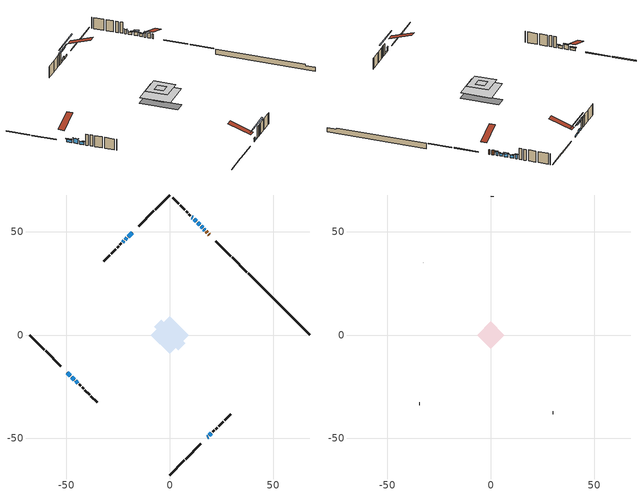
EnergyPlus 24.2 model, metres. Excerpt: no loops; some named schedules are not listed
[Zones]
conditioned space
 floor outside (Floor1 construction): -3.25,0 0,3.25 3.25,0 0,-3.25 z0.97
 floor adiabatic (AdiabaticFloorConstruction): -9.17,0 0,9.17 9.17,0 0,-9.17 z3.41
 floor foundation (Slab1 construction): -7.45,4.06 -4.06,7.45 7.45,-4.06 4.06,-7.45 z-1.41
 wall outside (RimJoist1 construction): 0,-67.76 7.08,-60.69 / -67.76,0 -60.69,-7.08 / 0,67.76 -7.08,60.69 / 37.32,30.44 30.25,37.52 z0.97:1.27
 wall outside (RimJoist2 construction): 7.73,-60.03 15.03,-52.73 / -60.03,-7.73 -52.73,-15.03 / -7.73,60.03 -15.03,52.73 / 29.59,38.17 22.29,45.47 z0.97:1.27
 wall outside (AdiabaticWallConstruction 1): 19.15,48.62 18.88,48.88 / 18.22,49.54 17.61,50.15 z0.97:3
 wall outside (AdiabaticWallConstruction): 16.95,50.81 16.56,51.21 z0.97:2.75; 15.9,51.86 15.15,52.62 / 12.79,54.97 11.75,56.01 z0.97:2.19; 18.17,-49.59 18.57,-49.19 / -20.77,46.99 -21.56,46.21 z0.97:2.34; -49.59,-18.17 -48.08,-19.68 / -45.55,-22.22 -44.47,-23.3 z0.97:2.14; -18.17,49.59 -20.11,47.65 / 19.22,-48.54 20.19,-47.57 z0.97:1.53; 14.49,53.27 13.45,54.31 z0.97:2.6; -22.21,45.55 -22.75,45.01 z0.97:1.94; -47.42,-20.34 -46.2,-21.56 z0.97:3; 11.09,56.67 10.66,57.1 z0.97:2.8
 wall outside (Wall1 construction): 20.85,-46.91 21.58,-46.18 / -43.81,-23.95 -43.08,-24.68 / -23.41,44.35 -24.14,43.62 / 10.01,57.76 9.27,58.49 z0.97:5.85
 wall outside (Wall2 construction): 22.24,-45.52 22.95,-44.81 / -42.42,-25.34 -41.71,-26.06 / -24.8,42.96 -25.51,42.25 / 8.62,59.15 7.9,59.86 z0.97:5.85
 wall outside (Wall3 construction): 23.61,-44.15 25.85,-41.92 / -41.05,-26.71 -38.81,-28.95 / -26.17,41.59 -28.41,39.36 / 7.25,60.52 5.01,62.75 z0.97:5.85
 wall outside (Wall5 construction): 26.5,-41.26 29.46,-38.3 / -38.16,-29.61 -35.2,-32.56 / -29.06,38.7 -32.02,35.74 / 4.35,63.41 1.4,66.37 z0.97:5.85
 wall foundation (FoundationWall1 construction): 37.98,29.79,-1.41 37.98,29.79,0.97 64.78,2.98,0.97 64.78,2.98,0.43 67.76,0,0.43 67.76,0,-1.41
 window (WindowConstruction 10): 16.95,50.81 16.56,51.21 z0.97:2.75
 window (WindowConstruction 7): 15.9,51.86 15.15,52.62 z0.97:2.19
 window (WindowConstruction 8): 18.17,-49.59 18.57,-49.2 z0.97:2.34
 window (WindowConstruction 9): -49.59,-18.17 -48.08,-19.68 z0.97:2.14
 window (WindowConstruction 11): -18.17,49.59 -20.11,47.65 z0.97:1.53
 window (WindowConstruction 12): 19.22,-48.54 20.19,-47.57 z0.97:1.53
 window (WindowConstruction): 14.49,53.27 13.45,54.31 z0.97:2.59
 window (WindowConstruction 1): -20.77,46.99 -21.56,46.21 z0.97:2.34
 window (WindowConstruction 2): -22.21,45.55 -22.75,45.01 z0.97:1.94
 window (WindowConstruction 3): -47.42,-20.34 -46.2,-21.56 z0.97:3
 window (WindowConstruction 4): -45.54,-22.22 -44.47,-23.3 z0.97:2.14
 window (WindowConstruction 5): 12.79,54.97 11.75,56.01 z0.97:2.19
 window (WindowConstruction 6): 11.09,56.67 10.66,57.1 z0.97:2.8
 door (Door): 19.15,48.62 18.88,48.88 z0.97:3
 door (Door 1): 18.22,49.54 17.61,50.15 z0.97:3
 ceiling adiabatic (AdiabaticFloorConstruction): 0,-9.17 9.17,0 0,9.17 -9.17,0 z3.41
attic - vented
 floor to conditioned space (Floor2 construction Reversed): -2.65,0 0,2.65 2.65,0 0,-2.65 z5.85
 floor to conditioned space (Floor3 construction Reversed): -6.62,0 0,6.62 6.62,0 0,-6.62 z5.85
 wall outside (Wall6 construction): 30.12,-37.65 30.2,-37.56 / -34.54,-33.22 -34.46,-33.3 / -32.68,35.09 -32.76,35 / 0.74,67.02 0.66,67.11 z0.97:5.85
 roof outside (Roof1 construction): 17.52,-50.25,5.85 10.57,-43.3,9.12 8.74,-45.13,9.12 15.69,-52.08,5.85; -50.25,-17.52,5.85 -43.3,-10.57,9.12 -45.13,-8.74,9.12 -52.08,-15.69,5.85; -17.52,50.25,5.85 -10.57,43.3,9.12 -8.74,45.13,9.12 -15.69,52.08,5.85; 19.8,47.96,5.85 12.86,41.01,9.12 14.69,39.18,9.12 21.63,46.13,5.85
shading: 16.35,51.42 17.16,50.6 17.81,51.24 16.99,52.06 z3.05; 14.94,52.83 16.11,51.65 16.32,51.86 15.15,53.04 z2.49; 18.78,-48.98 17.96,-49.8 18.17,-50.01 18.99,-49.2 z2.64; -47.87,-19.89 -49.8,-17.96 -50.01,-18.17 -48.08,-20.11 z2.44; -24.42,43.34 -13.86,53.9 -14.07,54.11 -24.64,43.55 z7.63; 24.51,-43.26 14.91,-52.85 15.12,-53.06 24.72,-43.47 z7.63; 13.24,54.53 14.7,53.06 15.56,53.92 14.1,55.39 z2.89; -24.15,43.62 -18.18,49.58 -18.39,49.79 -24.36,43.83 z6; -25.34,42.42 -19.63,48.14 -19.84,48.35 -25.55,42.63 z5.6; -45.99,-21.77 -47.63,-20.13 -47.85,-20.34 -46.2,-21.98 z3.3; -44.26,-23.51 -45.76,-22.01 -45.97,-22.22 -44.47,-23.72 z2.44; 11.54,56.22 13,54.76 13.21,54.97 11.75,56.43 z2.49; 10.45,57.31 11.31,56.46 11.52,56.67 10.66,57.52 z3.1
[Building]
Building 1: Terrain=Suburbs
[Site:Location]
Montreal Mirabel Intl AP_QC: Latitude {deg}=45.68; Longitude {deg}=-74.03; Time Zone {hr}=-5; Elevation {m}=82; Keep Site Location Information=Yes
[Site:GroundTemperature:Shallow]
0.642858, -1.75623, -1.94836, -0.80987, 3.76054, 8.30966, 12.2535, 14.7518, 14.9641, 12.9321, 9.08883, 4.67926
[Site:WaterMainsTemperature]
Calculation Method=Schedule; Temperature Schedule=mains temperature schedule
[Material] Roughness=Rough; Thermal Absorptance=0.9
Name | Thickness {m} | Conductivity {W/m-K} | Density {kg/m3} | Specific Heat {J/kg-K} | Solar Absorptance | Visible Absorptance
asphalt or fiberglass shingles | 0.00635 | 0.162714 | 1121.4 | 1465.45 | 0.4 | 0.4
ceiling loosefill ins | 0.0846667 | 0.0480833 | 16.02 | 1046.75 | 0.7 | 0.7
ceiling stud and cavity | 0.1397 | 0.0871837 | 65.682 | 1177.47 | 0.7 | 0.7
ceiling stud and cavity 1 | 0.1397 | 0.086424 | 65.682 | 1177.47 | 0.7 | 0.7
concrete 4.0 in. | 0.1016 | 1.803125 | 2242.8 | 837.4 | 0.7 | 0.7
concrete 8.0 in. | 0.2032 | 1.803125 | 2242.8 | 837.4 | 0.7 | 0.7
door material | 0.04445 | 0.0451087 | 512.64 | 1214.23 | 0.7 | 0.7
exterior vertical ins | 0.0126073 | 0.029427 | 32.04 | 1214.23 | 0.7 | 0.7
floor covering | 0.0127 | 0.0433444 | 54.468 | 1339.84 | 0.6 | 0.6
floor rigid ins | 0.103632 | 0.029427 | 32.04 | 1214.23 | 0.7 | 0.7
floor rigid ins 1; wall rigid ins 1 | 0.512978 | 0.029427 | 32.04 | 1214.23 | 0.7 | 0.7
floor stud and cavity | 0.1397 | 0.164875 | 92.3553 | 1139.71 | 0.7 | 0.7
floor stud and cavity 1 | 0.1397 | 1.75129 | 37.0049 | 1207.88 | 0.7 | 0.7
furniture material conditioned space 1 | 0.1524 | 0.115458 | 640.8 | 1214.23 | 0.6 | 0.6
gypsum board | 0.0127 | 0.160291 | 801 | 837.4 | 0.6 | 0.6
gypsum board 1 | 0.0127 | 0.160291 | 801 | 837.4 | 0.7 | 0.7
osb sheathing 0.5 in. | 0.0127 | 0.115458 | 512.64 | 1214.23 | 0.7 | 0.7
osb sheathing 0.75 in. | 0.01905 | 0.115458 | 512.64 | 1214.23 | 0.7 | 0.7
osb sheathing 2.0 in. | 0.0508 | 0.115458 | 512.64 | 1214.23 | 0.7 | 0.7
rim joist rigid ins; wall rigid ins | 0.051816 | 0.029427 | 32.04 | 1214.23 | 0.7 | 0.7
rim joist stud and cavity | 0.0508 | 0.0451784 | 125.044 | 1163.47 | 0.6 | 0.6
rim joist stud and cavity 1 | 0.0508 | 0.0397613 | 125.044 | 1163.47 | 0.6 | 0.6
slab rigid ins | 0.0122281 | 0.029427 | 32.04 | 1214.23 | 0.7 | 0.7
wall stud and cavity | 0.1397 | 0.308719 | 139.0536 | 1170.24 | 0.7 | 0.7
wall stud and cavity 1 | 0.1397 | 0.291693 | 139.0536 | 1170.24 | 0.7 | 0.7
wall stud and cavity 2 | 0.1397 | 0.179501 | 139.0536 | 1170.24 | 0.7 | 0.7
wall stud and cavity 3 | 0.1397 | 0.175529 | 139.0536 | 1170.24 | 0.7 | 0.7
wall stud and cavity 4 | 0.0889 | 6.9971 | 50.32683 | 1063.81 | 0.6 | 0.6
wall stud and cavity 5 | 0.0889 | 0.380278 | 52.3479 | 1209.89 | 0.7 | 0.7
wall stud and cavity 6 | 0.0889 | 0.391764 | 83.0341 | 1211.67 | 0.7 | 0.7
wood siding | 0.0254 | 0.102417 | 544.68 | 1172.36 | 0.4 | 0.4
wood siding 1 | 0.00254 | 0.102417 | 544.68 | 1172.36 | 0.4 | 0.4
wood siding 2; wood siding 3; wood siding 4 | 0.0254 | 0.102417 | 544.68 | 1172.36 | 0.7 | 0.7
[WindowMaterial:SimpleGlazingSystem]
Name | U-Factor {W/m2-K} | Solar Heat Gain Coefficient
WindowMaterial | 1.78516 | 0.42
WindowMaterial 1 | 2.095182 | 0.35
WindowMaterial 10 | 2.76859 | 0.49
WindowMaterial 2 | 2.04351 | 0.36
WindowMaterial 3 | 2.82878 | 0.59
WindowMaterial 4 | 1.84138 | 0.41
WindowMaterial 5 | 1.8374 | 0.41
WindowMaterial 6 | 2.02023 | 0.37
WindowMaterial 7 | 1.90156 | 0.39
WindowMaterial 8 | 2.027046 | 0.37
WindowMaterial 9 | 2.06282 | 0.36
[Construction]
AdiabaticFloorConstruction: floor stud and cavity 1, floor rigid ins 1, osb sheathing 0.75 in., floor covering
AdiabaticWallConstruction: wood siding 3, wall rigid ins 1, wall stud and cavity 5, gypsum board
AdiabaticWallConstruction 1: wood siding 4, wall rigid ins 1, wall stud and cavity 5, gypsum board
Door; Door 1: door material
Floor1 construction: floor stud and cavity, floor rigid ins, osb sheathing 0.75 in., floor covering
Floor2 construction Reversed: gypsum board, ceiling stud and cavity, ceiling loosefill ins
Floor3 construction Reversed: gypsum board, ceiling stud and cavity 1, ceiling loosefill ins
FoundationWall1 construction: concrete 8.0 in., gypsum board 1
furniture construction conditioned space 1: furniture material conditioned space 1
PartitionWallConstruction: gypsum board, wall stud and cavity 6, gypsum board
RimJoist1 construction: wood siding 2, osb sheathing 2.0 in., rim joist stud and cavity
RimJoist2 construction: wood siding 2, rim joist rigid ins, osb sheathing 2.0 in., rim joist stud and cavity 1
Roof1 construction: asphalt or fiberglass shingles
Slab1 construction: slab rigid ins, concrete 4.0 in.
Wall1 construction: wood siding, wall rigid ins, osb sheathing 0.5 in., wall stud and cavity, gypsum board
Wall2 construction: wood siding, wall rigid ins, osb sheathing 0.5 in., wall stud and cavity 1, gypsum board
Wall3 construction: wood siding, wall rigid ins, osb sheathing 0.5 in., wall stud and cavity 2, gypsum board
Wall5 construction: wood siding, wall rigid ins, osb sheathing 0.5 in., wall stud and cavity 3, gypsum board
Wall6 construction: wood siding 1, wall stud and cavity 4
WindowConstruction: WindowMaterial
WindowConstruction 1; WindowConstruction 8: WindowMaterial 1
WindowConstruction 10: WindowMaterial 9
WindowConstruction 11; WindowConstruction 12: WindowMaterial 10
WindowConstruction 2: WindowMaterial 2
WindowConstruction 3: WindowMaterial 3
WindowConstruction 4: WindowMaterial 4
WindowConstruction 5: WindowMaterial 5
WindowConstruction 6: WindowMaterial 6
WindowConstruction 7: WindowMaterial 7
WindowConstruction 9: WindowMaterial 8
[Zone] Multiplier=1; Part of Total Floor Area=Yes
Name | Volume {m3}
attic - vented | 54.0623
conditioned space | 645.9
[Space]
Name | Zone | Volume {m3}
attic - vented 1 | attic - vented | 54.0623
conditioned space 1 | conditioned space | 645.9
[ZoneInfiltration:EffectiveLeakageArea]
infil attic - vented 1: Zone or Space=attic - vented 1; Schedule=Always On Discrete; Effective Air Leakage Area {cm2}=4694.31; Stack Coefficient=0.000566814; Wind Coefficient=1.60857e-05
[ZoneMixing]
whole house fan mix: Zone or Space=attic - vented; Schedule=Always On Continuous; Design Flow Rate Calculation Method=Flow/Zone; Design Flow Rate {m3/s}=0; Source Zone or Space=conditioned space
[SurfaceProperty:ExposedFoundationPerimeter]
Slab1: Exposed Perimeter Calculation Method=TotalExposedPerimeter; Total Exposed Perimeter {m}=42.123
[InternalMass] Zone or ZoneList=conditioned space; Space or SpaceList=conditioned space 1
Name | Construction | Surface Area {m2}
furniture mass conditioned space 1 | furniture construction conditioned space 1 | 106.888
partition wall mass | PartitionWallConstruction | 267.221
[Lights]
interior lighting: Zone or ZoneList or Space or SpaceList=conditioned space 1; Schedule=interior lighting schedule; Design Level Calculation Method=LightingLevel; Lighting Level {W}=343.2; Return Air Fraction=0; Fraction Radiant=0.6; Fraction Visible=0.2; Fraction Replaceable=1
[People]
occupants: Zone or ZoneList or Space or SpaceList=conditioned space 1; Number of People Schedule=occupants schedule; Number of People Calculation Method=People; Number of People=3; Fraction Radiant=0.314171; Sensible Heat Fraction=0.56303; Activity Level Schedule=occupants activity schedule; Carbon Dioxide Generation Rate {m3/s-W}=0; Enable ASHRAE 55 Comfort Warnings=No; Mean Radiant Temperature Calculation Type=EnclosureAveraged
[ElectricEquipment] Zone or ZoneList or Space or SpaceList=conditioned space 1; Design Level Calculation Method=EquipmentLevel
Name | Schedule | Design Level {W} | Fraction Latent | Fraction Radiant | Fraction Lost
clothes dryer | clothes dryer schedule | 140.772 | 0.015 | 0.081 | 0.85
clothes washer | clothes washer schedule | 32.1985 | 0.03 | 0.162 | 0.7
cooking range | cooking range schedule | 215.147 | 0.08 | 0.432 | 0.2
dishwasher | dishwasher schedule | 66.8632 | 0.3 | 0.18 | 0.4
fridge | fridge schedule | 72.9452 | 0 | 0.6 | 0
mech vent house fan | mech vent house fan schedule | 19.9167 | 0 | 0 | 0.5
mech vent house fan cfis | mech vent house fan cfis schedule | 0 | 0 | 0 | 0
misc plug loads | misc plug loads schedule | 494.7 | 0.045 | 0.513 | 0.1
whole house fan | Always On Discrete | 0 | 0 | 0 | 1
[OtherEquipment] Zone or ZoneList or Space or SpaceList=conditioned space 1; Design Level Calculation Method=EquipmentLevel
Name | Fuel Type | Schedule | Design Level {W} | Fraction Latent | Fraction Radiant | Fraction Lost
clothes dryer 1 | Electricity | clothes dryer schedule | 0 | 0.015 | 0.081 | 0.85
cooking range 1 | Electricity | cooking range schedule | 0 | 0.08 | 0.432 | 0.2
general water use latent | None | general water use schedule | 62.594 | 1 | 0 | 0
general water use sensible | None | general water use schedule | -61.6891 | 0 | 0.6 | 0
mech vent house fan latent load | None | Always On Discrete | 0 | 1 | 0 | 0
mech vent house fan sensible load | None | Always On Discrete | 0 | 0 | 0 | 0
water heater energy adjustment1 | Electricity | Always On Discrete | 0.01 | 0 | 0 | 1
[ZoneInfiltration:DesignFlowRate] Zone or ZoneList or Space or SpaceList=conditioned space 1; Schedule=Always On Discrete; Design Flow Rate Calculation Method=Flow/Zone; Design Flow Rate {m3/s}=0
infil flow; natural vent flow; whole house fan flow
[Foundation:Kiva]
Foundation Kiva 1: Initial Indoor Air Temperature {C}=18; Wall Height Above Grade {m}=0.969996; Wall Depth Below Slab {m}=0.2032; Custom Block Material Name 1=exterior vertical ins; Custom Block Depth 1 {m}=2.38; Custom Block X Position 1 {m}=0.2159; Custom Block Z Position 1 {m}=0
[Foundation:Kiva:Settings]
Soil Conductivity {W/m-K}=0.849921; Soil Density {kg/m3}=1842.3; Soil Specific Heat {J/kg-K}=418.7; Ground Solar Absorptivity=0.9; Ground Thermal Absorptivity=0.9; Ground Surface Roughness {m}=0.03; Far-Field Width {m}=40; Deep-Ground Boundary Condition=ZeroFlux; Deep-Ground Depth {m}=40; Minimum Cell Dimension {m}=0.2; Maximum Cell Growth Coefficient=3; Simulation Timestep=Timestep
[Exterior:Lights]
exterior lighting: Schedule=exterior lighting schedule; Design Level {W}=75.6
[Schedule:Constant]
Name | Hourly Value
Always On Continuous; mech vent house fan schedule; mech vent house fan cfis schedule; Always On Discrete | 1
occupants activity schedule | 117.228
fridge schedule | 0
[Schedule:Week:Daily]
interior lighting schedule Week Rule - Jan1-Jan27: interior lighting schedule day, interior lighting schedule day, interior lighting schedule day, interior lighting schedule day, interior lighting schedule day, interior lighting schedule day, interior lighting schedule day, interior lighting schedule default day, interior lighting schedule default day, interior lighting schedule default day, interior lighting schedule default day, interior lighting schedule default day
interior lighting schedule Week Rule - Jan28-Feb3: interior lighting schedule day, interior lighting schedule day, interior lighting schedule day, interior lighting schedule day, interior lighting schedule day 1, interior lighting schedule day 1, interior lighting schedule day 1, interior lighting schedule default day, interior lighting schedule default day, interior lighting schedule default day, interior lighting schedule default day, interior lighting schedule default day
interior lighting schedule Week Rule - Feb4-Feb24: interior lighting schedule day 1, interior lighting schedule day 1, interior lighting schedule day 1, interior lighting schedule day 1, interior lighting schedule day 1, interior lighting schedule day 1, interior lighting schedule day 1, interior lighting schedule default day, interior lighting schedule default day, interior lighting schedule default day, interior lighting schedule default day, interior lighting schedule default day
interior lighting schedule Week Rule - Feb25-Mar3: interior lighting schedule day 1, interior lighting schedule day 1, interior lighting schedule day 1, interior lighting schedule day 1, interior lighting schedule day 2, interior lighting schedule day 2, interior lighting schedule day 2, interior lighting schedule default day, interior lighting schedule default day, interior lighting schedule default day, interior lighting schedule default day, interior lighting schedule default day
interior lighting schedule Week Rule - Mar4-Mar31: interior lighting schedule day 2, interior lighting schedule day 2, interior lighting schedule day 2, interior lighting schedule day 2, interior lighting schedule day 2, interior lighting schedule day 2, interior lighting schedule day 2, interior lighting schedule default day, interior lighting schedule default day, interior lighting schedule default day, interior lighting schedule default day, interior lighting schedule default day
interior lighting schedule Week Rule - Apr1-Apr28: interior lighting schedule day 3, interior lighting schedule day 3, interior lighting schedule day 3, interior lighting schedule day 3, interior lighting schedule day 3, interior lighting schedule day 3, interior lighting schedule day 3, interior lighting schedule default day, interior lighting schedule default day, interior lighting schedule default day, interior lighting schedule default day, interior lighting schedule default day
interior lighting schedule Week Rule - Apr29-May5: interior lighting schedule day 3, interior lighting schedule day 3, interior lighting schedule day 4, interior lighting schedule day 4, interior lighting schedule day 4, interior lighting schedule day 4, interior lighting schedule day 4, interior lighting schedule default day, interior lighting schedule default day, interior lighting schedule default day, interior lighting schedule default day, interior lighting schedule default day
interior lighting schedule Week Rule - May6-May26: interior lighting schedule day 4, interior lighting schedule day 4, interior lighting schedule day 4, interior lighting schedule day 4, interior lighting schedule day 4, interior lighting schedule day 4, interior lighting schedule day 4, interior lighting schedule default day, interior lighting schedule default day, interior lighting schedule default day, interior lighting schedule default day, interior lighting schedule default day
interior lighting schedule Week Rule - May27-Jun2: interior lighting schedule day 4, interior lighting schedule day 4, interior lighting schedule day 4, interior lighting schedule day 4, interior lighting schedule day 4, interior lighting schedule day 5, interior lighting schedule day 5, interior lighting schedule default day, interior lighting schedule default day, interior lighting schedule default day, interior lighting schedule default day, interior lighting schedule default day
interior lighting schedule Week Rule - Jun3-Jun30: interior lighting schedule day 5, interior lighting schedule day 5, interior lighting schedule day 5, interior lighting schedule day 5, interior lighting schedule day 5, interior lighting schedule day 5, interior lighting schedule day 5, interior lighting schedule default day, interior lighting schedule default day, interior lighting schedule default day, interior lighting schedule default day, interior lighting schedule default day
interior lighting schedule Week Rule - Jul1-Jul28: interior lighting schedule day 6, interior lighting schedule day 6, interior lighting schedule day 6, interior lighting schedule day 6, interior lighting schedule day 6, interior lighting schedule day 6, interior lighting schedule day 6, interior lighting schedule default day, interior lighting schedule default day, interior lighting schedule default day, interior lighting schedule default day, interior lighting schedule default day
interior lighting schedule Week Rule - Jul29-Aug4: interior lighting schedule day 6, interior lighting schedule day 6, interior lighting schedule day 6, interior lighting schedule day 7, interior lighting schedule day 7, interior lighting schedule day 7, interior lighting schedule day 7, interior lighting schedule default day, interior lighting schedule default day, interior lighting schedule default day, interior lighting schedule default day, interior lighting schedule default day
interior lighting schedule Week Rule - Aug5-Aug25: interior lighting schedule day 7, interior lighting schedule day 7, interior lighting schedule day 7, interior lighting schedule day 7, interior lighting schedule day 7, interior lighting schedule day 7, interior lighting schedule day 7, interior lighting schedule default day, interior lighting schedule default day, interior lighting schedule default day, interior lighting schedule default day, interior lighting schedule default day
interior lighting schedule Week Rule - Aug26-Sep1: interior lighting schedule day 7, interior lighting schedule day 7, interior lighting schedule day 7, interior lighting schedule day 7, interior lighting schedule day 7, interior lighting schedule day 7, interior lighting schedule day 8, interior lighting schedule default day, interior lighting schedule default day, interior lighting schedule default day, interior lighting schedule default day, interior lighting schedule default day
interior lighting schedule Week Rule - Sep2-Sep29: interior lighting schedule day 8, interior lighting schedule day 8, interior lighting schedule day 8, interior lighting schedule day 8, interior lighting schedule day 8, interior lighting schedule day 8, interior lighting schedule day 8, interior lighting schedule default day, interior lighting schedule default day, interior lighting schedule default day, interior lighting schedule default day, interior lighting schedule default day
interior lighting schedule Week Rule - Sep30-Oct6: interior lighting schedule day 8, interior lighting schedule day 9, interior lighting schedule day 9, interior lighting schedule day 9, interior lighting schedule day 9, interior lighting schedule day 9, interior lighting schedule day 9, interior lighting schedule default day, interior lighting schedule default day, interior lighting schedule default day, interior lighting schedule default day, interior lighting schedule default day
interior lighting schedule Week Rule - Oct7-Oct27: interior lighting schedule day 9, interior lighting schedule day 9, interior lighting schedule day 9, interior lighting schedule day 9, interior lighting schedule day 9, interior lighting schedule day 9, interior lighting schedule day 9, interior lighting schedule default day, interior lighting schedule default day, interior lighting schedule default day, interior lighting schedule default day, interior lighting schedule default day
interior lighting schedule Week Rule - Oct28-Nov3: interior lighting schedule day 9, interior lighting schedule day 9, interior lighting schedule day 9, interior lighting schedule day 9, interior lighting schedule day 10, interior lighting schedule day 10, interior lighting schedule day 10, interior lighting schedule default day, interior lighting schedule default day, interior lighting schedule default day, interior lighting schedule default day, interior lighting schedule default day
interior lighting schedule Week Rule - Nov4-Nov24: interior lighting schedule day 10, interior lighting schedule day 10, interior lighting schedule day 10, interior lighting schedule day 10, interior lighting schedule day 10, interior lighting schedule day 10, interior lighting schedule day 10, interior lighting schedule default day, interior lighting schedule default day, interior lighting schedule default day, interior lighting schedule default day, interior lighting schedule default day
interior lighting schedule Week Rule - Nov25-Dec1: interior lighting schedule day 10, interior lighting schedule day 10, interior lighting schedule day 10, interior lighting schedule day 10, interior lighting schedule day 10, interior lighting schedule day 10, interior lighting schedule day 11, interior lighting schedule default day, interior lighting schedule default day, interior lighting schedule default day, interior lighting schedule default day, interior lighting schedule default day
interior lighting schedule Week Rule - Dec2-Dec31: interior lighting schedule day 11, interior lighting schedule day 11, interior lighting schedule day 11, interior lighting schedule day 11, interior lighting schedule day 11, interior lighting schedule day 11, interior lighting schedule day 11, interior lighting schedule default day, interior lighting schedule default day, interior lighting schedule default day, interior lighting schedule default day, interior lighting schedule default day
occupants schedule Week Rule - Jan1-Dec31: occupants schedule day, occupants schedule day, occupants schedule day, occupants schedule day, occupants schedule day, occupants schedule day, occupants schedule day, occupants schedule default day, occupants schedule default day, occupants schedule default day, occupants schedule default day, occupants schedule default day
clothes dryer schedule Week Rule - Jan1-Dec31: clothes dryer schedule day, clothes dryer schedule day, clothes dryer schedule day, clothes dryer schedule day, clothes dryer schedule day, clothes dryer schedule day, clothes dryer schedule day, clothes dryer schedule default day, clothes dryer schedule default day, clothes dryer schedule default day, clothes dryer schedule default day, clothes dryer schedule default day
clothes washer schedule Week Rule - Jan1-Dec31: clothes washer schedule day, clothes washer schedule day, clothes washer schedule day, clothes washer schedule day, clothes washer schedule day, clothes washer schedule day, clothes washer schedule day, clothes washer schedule default day, clothes washer schedule default day, clothes washer schedule default day, clothes washer schedule default day, clothes washer schedule default day
cooking range schedule Week Rule - Jan1-Dec31: cooking range schedule day, cooking range schedule day, cooking range schedule day, cooking range schedule day, cooking range schedule day, cooking range schedule day, cooking range schedule day, cooking range schedule default day, cooking range schedule default day, cooking range schedule default day, cooking range schedule default day, cooking range schedule default day
dishwasher schedule Week Rule - Jan1-Dec31: dishwasher schedule day, dishwasher schedule day, dishwasher schedule day, dishwasher schedule day, dishwasher schedule day, dishwasher schedule day, dishwasher schedule day, dishwasher schedule default day, dishwasher schedule default day, dishwasher schedule default day, dishwasher schedule default day, dishwasher schedule default day
misc plug loads schedule Week Rule - Jan1-Dec31: misc plug loads schedule day, misc plug loads schedule day, misc plug loads schedule day, misc plug loads schedule day, misc plug loads schedule day, misc plug loads schedule day, misc plug loads schedule day, misc plug loads schedule default day, misc plug loads schedule default day, misc plug loads schedule default day, misc plug loads schedule default day, misc plug loads schedule default day
general water use schedule Week Rule - Jan1-Dec31: general water use schedule day, general water use schedule day, general water use schedule day, general water use schedule day, general water use schedule day, general water use schedule day, general water use schedule day, general water use schedule default day, general water use schedule default day, general water use schedule default day, general water use schedule default day, general water use schedule default day
exterior lighting schedule Week Rule - Jan1-Jan27: exterior lighting schedule day, exterior lighting schedule day, exterior lighting schedule day, exterior lighting schedule day, exterior lighting schedule day, exterior lighting schedule day, exterior lighting schedule day, exterior lighting schedule default day, exterior lighting schedule default day, exterior lighting schedule default day, exterior lighting schedule default day, exterior lighting schedule default day
exterior lighting schedule Week Rule - Jan28-Feb3: exterior lighting schedule day, exterior lighting schedule day, exterior lighting schedule day, exterior lighting schedule day, exterior lighting schedule day 1, exterior lighting schedule day 1, exterior lighting schedule day 1, exterior lighting schedule default day, exterior lighting schedule default day, exterior lighting schedule default day, exterior lighting schedule default day, exterior lighting schedule default day
exterior lighting schedule Week Rule - Feb4-Feb24: exterior lighting schedule day 1, exterior lighting schedule day 1, exterior lighting schedule day 1, exterior lighting schedule day 1, exterior lighting schedule day 1, exterior lighting schedule day 1, exterior lighting schedule day 1, exterior lighting schedule default day, exterior lighting schedule default day, exterior lighting schedule default day, exterior lighting schedule default day, exterior lighting schedule default day
exterior lighting schedule Week Rule - Feb25-Mar3: exterior lighting schedule day 1, exterior lighting schedule day 1, exterior lighting schedule day 1, exterior lighting schedule day 1, exterior lighting schedule day 2, exterior lighting schedule day 2, exterior lighting schedule day 2, exterior lighting schedule default day, exterior lighting schedule default day, exterior lighting schedule default day, exterior lighting schedule default day, exterior lighting schedule default day
exterior lighting schedule Week Rule - Mar4-Mar31: exterior lighting schedule day 2, exterior lighting schedule day 2, exterior lighting schedule day 2, exterior lighting schedule day 2, exterior lighting schedule day 2, exterior lighting schedule day 2, exterior lighting schedule day 2, exterior lighting schedule default day, exterior lighting schedule default day, exterior lighting schedule default day, exterior lighting schedule default day, exterior lighting schedule default day
exterior lighting schedule Week Rule - Apr1-Apr28: exterior lighting schedule day 3, exterior lighting schedule day 3, exterior lighting schedule day 3, exterior lighting schedule day 3, exterior lighting schedule day 3, exterior lighting schedule day 3, exterior lighting schedule day 3, exterior lighting schedule default day, exterior lighting schedule default day, exterior lighting schedule default day, exterior lighting schedule default day, exterior lighting schedule default day
exterior lighting schedule Week Rule - Apr29-May5: exterior lighting schedule day 3, exterior lighting schedule day 3, exterior lighting schedule day 4, exterior lighting schedule day 4, exterior lighting schedule day 4, exterior lighting schedule day 4, exterior lighting schedule day 4, exterior lighting schedule default day, exterior lighting schedule default day, exterior lighting schedule default day, exterior lighting schedule default day, exterior lighting schedule default day
exterior lighting schedule Week Rule - May6-May26: exterior lighting schedule day 4, exterior lighting schedule day 4, exterior lighting schedule day 4, exterior lighting schedule day 4, exterior lighting schedule day 4, exterior lighting schedule day 4, exterior lighting schedule day 4, exterior lighting schedule default day, exterior lighting schedule default day, exterior lighting schedule default day, exterior lighting schedule default day, exterior lighting schedule default day
exterior lighting schedule Week Rule - May27-Jun2: exterior lighting schedule day 4, exterior lighting schedule day 4, exterior lighting schedule day 4, exterior lighting schedule day 4, exterior lighting schedule day 4, exterior lighting schedule day 5, exterior lighting schedule day 5, exterior lighting schedule default day, exterior lighting schedule default day, exterior lighting schedule default day, exterior lighting schedule default day, exterior lighting schedule default day
exterior lighting schedule Week Rule - Jun3-Jun30: exterior lighting schedule day 5, exterior lighting schedule day 5, exterior lighting schedule day 5, exterior lighting schedule day 5, exterior lighting schedule day 5, exterior lighting schedule day 5, exterior lighting schedule day 5, exterior lighting schedule default day, exterior lighting schedule default day, exterior lighting schedule default day, exterior lighting schedule default day, exterior lighting schedule default day
exterior lighting schedule Week Rule - Jul1-Jul28: exterior lighting schedule day 6, exterior lighting schedule day 6, exterior lighting schedule day 6, exterior lighting schedule day 6, exterior lighting schedule day 6, exterior lighting schedule day 6, exterior lighting schedule day 6, exterior lighting schedule default day, exterior lighting schedule default day, exterior lighting schedule default day, exterior lighting schedule default day, exterior lighting schedule default day
exterior lighting schedule Week Rule - Jul29-Aug4: exterior lighting schedule day 6, exterior lighting schedule day 6, exterior lighting schedule day 6, exterior lighting schedule day 7, exterior lighting schedule day 7, exterior lighting schedule day 7, exterior lighting schedule day 7, exterior lighting schedule default day, exterior lighting schedule default day, exterior lighting schedule default day, exterior lighting schedule default day, exterior lighting schedule default day
exterior lighting schedule Week Rule - Aug5-Aug25: exterior lighting schedule day 7, exterior lighting schedule day 7, exterior lighting schedule day 7, exterior lighting schedule day 7, exterior lighting schedule day 7, exterior lighting schedule day 7, exterior lighting schedule day 7, exterior lighting schedule default day, exterior lighting schedule default day, exterior lighting schedule default day, exterior lighting schedule default day, exterior lighting schedule default day
exterior lighting schedule Week Rule - Aug26-Sep1: exterior lighting schedule day 7, exterior lighting schedule day 7, exterior lighting schedule day 7, exterior lighting schedule day 7, exterior lighting schedule day 7, exterior lighting schedule day 7, exterior lighting schedule day 8, exterior lighting schedule default day, exterior lighting schedule default day, exterior lighting schedule default day, exterior lighting schedule default day, exterior lighting schedule default day
exterior lighting schedule Week Rule - Sep2-Sep29: exterior lighting schedule day 8, exterior lighting schedule day 8, exterior lighting schedule day 8, exterior lighting schedule day 8, exterior lighting schedule day 8, exterior lighting schedule day 8, exterior lighting schedule day 8, exterior lighting schedule default day, exterior lighting schedule default day, exterior lighting schedule default day, exterior lighting schedule default day, exterior lighting schedule default day
exterior lighting schedule Week Rule - Sep30-Oct6: exterior lighting schedule day 8, exterior lighting schedule day 9, exterior lighting schedule day 9, exterior lighting schedule day 9, exterior lighting schedule day 9, exterior lighting schedule day 9, exterior lighting schedule day 9, exterior lighting schedule default day, exterior lighting schedule default day, exterior lighting schedule default day, exterior lighting schedule default day, exterior lighting schedule default day
[Schedule:Year]
interior lighting schedule: interior lighting schedule Week Rule - Jan1-Jan27, 1, 1, 1, 27, interior lighting schedule Week Rule - Jan28-Feb3, 1, 28, 2, 3, interior lighting schedule Week Rule - Feb4-Feb24, 2, 4, 2, 24, interior lighting schedule Week Rule - Feb25-Mar3, 2, 25, 3, 3, interior lighting schedule Week Rule - Mar4-Mar31, 3, 4, 3, 31, interior lighting schedule Week Rule - Apr1-Apr28, 4, 1, 4, 28, interior lighting schedule Week Rule - Apr29-May5, 4, 29, 5, 5, interior lighting schedule Week Rule - May6-May26, 5, 6, 5, 26, interior lighting schedule Week Rule - May27-Jun2, 5, 27, 6, 2, interior lighting schedule Week Rule - Jun3-Jun30, 6, 3, 6, 30, interior lighting schedule Week Rule - Jul1-Jul28, 7, 1, 7, 28, interior lighting schedule Week Rule - Jul29-Aug4, 7, 29, 8, 4, interior lighting schedule Week Rule - Aug5-Aug25, 8, 5, 8, 25, interior lighting schedule Week Rule - Aug26-Sep1, 8, 26, 9, 1, interior lighting schedule Week Rule - Sep2-Sep29, 9, 2, 9, 29, interior lighting schedule Week Rule - Sep30-Oct6, 9, 30, 10, 6, interior lighting schedule Week Rule - Oct7-Oct27, 10, 7, 10, 27, interior lighting schedule Week Rule - Oct28-Nov3, 10, 28, 11, 3, interior lighting schedule Week Rule - Nov4-Nov24, 11, 4, 11, 24, interior lighting schedule Week Rule - Nov25-Dec1, 11, 25, 12, 1, interior lighting schedule Week Rule - Dec2-Dec31, 12, 2, 12, 31
occupants schedule: occupants schedule Week Rule - Jan1-Dec31, 1, 1, 12, 31
clothes dryer schedule: clothes dryer schedule Week Rule - Jan1-Dec31, 1, 1, 12, 31
clothes washer schedule: clothes washer schedule Week Rule - Jan1-Dec31, 1, 1, 12, 31
cooking range schedule: cooking range schedule Week Rule - Jan1-Dec31, 1, 1, 12, 31
dishwasher schedule: dishwasher schedule Week Rule - Jan1-Dec31, 1, 1, 12, 31
misc plug loads schedule: misc plug loads schedule Week Rule - Jan1-Dec31, 1, 1, 12, 31
general water use schedule: general water use schedule Week Rule - Jan1-Dec31, 1, 1, 12, 31
exterior lighting schedule: exterior lighting schedule Week Rule - Jan1-Jan27, 1, 1, 1, 27, exterior lighting schedule Week Rule - Jan28-Feb3, 1, 28, 2, 3, exterior lighting schedule Week Rule - Feb4-Feb24, 2, 4, 2, 24, exterior lighting schedule Week Rule - Feb25-Mar3, 2, 25, 3, 3, exterior lighting schedule Week Rule - Mar4-Mar31, 3, 4, 3, 31, exterior lighting schedule Week Rule - Apr1-Apr28, 4, 1, 4, 28, exterior lighting schedule Week Rule - Apr29-May5, 4, 29, 5, 5, exterior lighting schedule Week Rule - May6-May26, 5, 6, 5, 26, exterior lighting schedule Week Rule - May27-Jun2, 5, 27, 6, 2, exterior lighting schedule Week Rule - Jun3-Jun30, 6, 3, 6, 30, exterior lighting schedule Week Rule - Jul1-Jul28, 7, 1, 7, 28, exterior lighting schedule Week Rule - Jul29-Aug4, 7, 29, 8, 4, exterior lighting schedule Week Rule - Aug5-Aug25, 8, 5, 8, 25, exterior lighting schedule Week Rule - Aug26-Sep1, 8, 26, 9, 1, exterior lighting schedule Week Rule - Sep2-Sep29, 9, 2, 9, 29, exterior lighting schedule Week Rule - Sep30-Oct6, 9, 30, 10, 6, exterior lighting schedule Week Rule - Oct7-Oct27, 10, 7, 10, 27, exterior lighting schedule Week Rule - Oct28-Nov3, 10, 28, 11, 3, exterior lighting schedule Week Rule - Nov4-Nov24, 11, 4, 11, 24, exterior lighting schedule Week Rule - Nov25-Dec1, 11, 25, 12, 1, exterior lighting schedule Week Rule - Dec2-Dec31, 12, 2, 12, 31
[Schedule:Compact]
mains temperature schedule: Through: 01/01, For: AllDays, Until: 24:00, 5.61444, Through: 01/02, For: AllDays, Until: 24:00, 5.535, Through: 01/03, For: AllDays, Until: 24:00, 5.45667, Through: 01/04, For: AllDays, Until: 24:00, 5.37944, Through: 01/05, For: AllDays, Until: 24:00, 5.30333, Through: 01/06, For: AllDays, Until: 24:00, 5.22889, Through: 01/07, For: AllDays, Until: 24:00, 5.15611, Through: 01/08, For: AllDays, Until: 24:00, 5.08389, Through: 01/09, For: AllDays, Until: 24:00, 5.01333, Through: 01/10, For: AllDays, Until: 24:00, 4.94444, Through: 01/11, For: AllDays, Until: 24:00, 4.87667, Through: 01/12, For: AllDays, Until: 24:00, 4.81056, Through: 01/13, For: AllDays, Until: 24:00, 4.74556, Through: 01/14, For: AllDays, Until: 24:00, 4.68222, Through: 01/15, For: AllDays, Until: 24:00, 4.62056, Through: 01/16, For: AllDays, Until: 24:00, 4.56, Through: 01/17, For: AllDays, Until: 24:00, 4.50111, Through: 01/18, For: AllDays, Until: 24:00, 4.44389, Through: 01/19, For: AllDays, Until: 24:00, 4.38778, Through: 01/20, For: AllDays, Until: 24:00, 4.33389, Through: 01/21, For: AllDays, Until: 24:00, 4.28111, Through: 01/22, For: AllDays, Until: 24:00, 4.23, Through: 01/23, For: AllDays, Until: 24:00, 4.18056, Through: 01/24, For: AllDays, Until: 24:00, 4.13278, Through: 01/25, For: AllDays, Until: 24:00, 4.08667, Through: 01/26, For: AllDays, Until: 24:00, 4.04222, Through: 01/27, For: AllDays, Until: 24:00, 3.99944, Through: 01/28, For: AllDays, Until: 24:00, 3.95833, Through: 01/29, For: AllDays, Until: 24:00, 3.91889, Through: 01/30, For: AllDays, Until: 24:00, 3.88111, Through: 01/31, For: AllDays, Until: 24:00, 3.845, Through: 02/01, For: AllDays, Until: 24:00, 3.81056, Through: 02/02, For: AllDays, Until: 24:00, 3.77778, Through: 02/03, For: AllDays, Until: 24:00, 3.74722, Through: 02/04, For: AllDays, Until: 24:00, 3.71833, Through: 02/05, For: AllDays, Until: 24:00, 3.69056, Through: 02/06, For: AllDays, Until: 24:00, 3.66556, Through: 02/07, For: AllDays, Until: 24:00, 3.64167, Through: 02/08, For: AllDays, Until: 24:00, 3.61944, Through: 02/09, For: AllDays, Until: 24:00, 3.59944, Through: 02/10, For: AllDays, Until: 24:00, 3.58111, Through: 02/11, For: AllDays, Until: 24:00, 3.56444, Through: 02/12, For: AllDays, Until: 24:00, 3.55, Through: 02/13, For: AllDays, Until: 24:00, 3.53667, Through: 02/14, For: AllDays, Until: 24:00, 3.52556, Through: 02/15, For: AllDays, Until: 24:00, 3.51667, Through: 02/16, For: AllDays, Until: 24:00, 3.50889, Through: 02/17, For: AllDays, Until: 24:00, 3.50333, Through: 02/18, For: AllDays, Until: 24:00, 3.49944, Through: 02/19, For: AllDays, Until: 24:00, 3.49778, Through: 02/20, For: AllDays, Until: 24:00, 3.49778, Through: 02/21, For: AllDays, Until: 24:00, 3.49944, Through: 02/22, For: AllDays, Until: 24:00, 3.50278, Through: 02/23, For: AllDays, Until: 24:00, 3.50833, Through: 02/24, For: AllDays, Until: 24:00, 3.515, Through: 02/25, For: AllDays, Until: 24:00, 3.52444, Through: 02/26, For: AllDays, Until: 24:00, 3.535, Through: 02/27, For: AllDays, Until: 24:00, 3.54778, Through: 02/28, For: AllDays, Until: 24:00, 3.56222, Through: 03/01, For: AllDays, Until: 24:00, 3.57833, Through: 03/02, For: AllDays, Until: 24:00, 3.59667, Through: 03/03, For: AllDays, Until: 24:00, 3.61667, Through: 03/04, For: AllDays, Until: 24:00, 3.63833, Through: 03/05, For: AllDays, Until: 24:00, 3.66167, Through: 03/06, For: AllDays, Until: 24:00, 3.68667, Through: 03/07, For: AllDays, Until: 24:00, 3.71389, Through: 03/08, For: AllDays, Until: 24:00, 3.74278, Through: 03/09, For: AllDays, Until: 24:00, 3.77333, Through: 03/10, For: AllDays, Until: 24:00, 3.80556, Through: 03/11, For: AllDays, Until: 24:00, 3.83944, Through: 03/12, For: AllDays, Until: 24:00, 3.87556, Through: 03/13, For: AllDays, Until: 24:00, 3.91278, Through: 03/14, For: AllDays, Until: 24:00, 3.95222, Through: 03/15, For: AllDays, Until: 24:00, 3.99278, Through: 03/16, For: AllDays, Until: 24:00, 4.03556, Through: 03/17, For: AllDays, Until: 24:00, 4.08, Through: 03/18, For: AllDays, Until: 24:00, 4.12556, Through: 03/19, For: AllDays, Until: 24:00, 4.17333, Through: 03/20, For: AllDays, Until: 24:00, 4.22278, Through: 03/21, For: AllDays, Until: 24:00, 4.27333, Through: 03/22, For: AllDays, Until: 24:00, 4.32556, Through: 03/23, For: AllDays, Until: 24:00, 4.38, Through: 03/24, For: AllDays, Until: 24:00, 4.43556, Through: 03/25, For: AllDays, Until: 24:00, 4.49222, Through: 03/26, For: AllDays, Until: 24:00, 4.55111, Through: 03/27, For: AllDays, Until: 24:00, 4.61111, Through: 03/28, For: AllDays, Until: 24:00, 4.67278, Through: 03/29, For: AllDays, Until: 24:00, 4.73611, Through: 03/30, For: AllDays, Until: 24:00, 4.80056, Through: 03/31, For: AllDays, Until: 24:00, 4.86667, Through: 04/01, For: AllDays, Until: 24:00, 4.93444, Through: 04/02, For: AllDays, Until: 24:00, 5.00333, Through: 04/03, For: AllDays, Until: 24:00, 5.07333, Through: 04/04, For: AllDays, Until: 24:00, 5.145, Through: 04/05, For: AllDays, Until: 24:00, 5.21833, Through: 04/06, For: AllDays, Until: 24:00, 5.29222, Through: 04/07, For: AllDays, Until: 24:00, 5.36778, Through: 04/08, For: AllDays, Until: 24:00, 5.445, Through: 04/09, For: AllDays, Until: 24:00, 5.52333, Through: 04/10, For: AllDays, Until: 24:00, 5.60222, Through: 04/11, For: AllDays, Until: 24:00, 5.68278, Through: 04/12, For: AllDays, Until: 24:00, 5.765, Through: 04/13, For: AllDays, Until: 24:00, 5.84778, Through: 04/14, For: AllDays, Until: 24:00, 5.93167, Through: 04/15, For: AllDays, Until: 24:00, 6.01722, Through: 04/16, For: AllDays, Until: 24:00, 6.10333, Through: 04/17, For: AllDays, Until: 24:00, 6.19056, Through: 04/18, For: AllDays, Until: 24:00, 6.27889, Through: 04/19, For: AllDays, Until: 24:00, 6.36833, Through: 04/20, For: AllDays, Until: 24:00, 6.45833, Through: 04/21, For: AllDays, Until: 24:00, 6.55, Through: 04/22, For: AllDays, Until: 24:00, 6.64222, Through: 04/23, For: AllDays, Until: 24:00, 6.735, Through: 04/24, For: AllDays, Until: 24:00, 6.82944, Through: 04/25, For: AllDays, Until: 24:00, 6.92389, Through: 04/26, For: AllDays, Until: 24:00, 7.01944, Through: 04/27, For: AllDays, Until: 24:00, 7.11611, Through: 04/28, For: AllDays, Until: 24:00, 7.21333, Through: 04/29, For: AllDays, Until: 24:00, 7.31111, Through: 04/30, For: AllDays, Until: 24:00, 7.41, Through: 05/01, For: AllDays, Until: 24:00, 7.50944, Through: 05/02, For: AllDays, Until: 24:00, 7.60889, Through: 05/03, For: AllDays, Until: 24:00, 7.71, Through: 05/04, For: AllDays, Until: 24:00, 7.81111, Through: 05/05, For: AllDays, Until: 24:00, 7.91278, Through: 05/06, For: AllDays, Until: 24:00, 8.015, Through: 05/07, For: AllDays, Until: 24:00, 8.11778, Through: 05/08, For: AllDays, Until: 24:00, 8.22056, Through: 05/09, For: AllDays, Until: 24:00, 8.32444, Through: 05/10, For: AllDays, Until: 24:00, 8.42833, Through: 05/11, For: AllDays, Until: 24:00, 8.53278, Through: 05/12, For: AllDays, Until: 24:00, 8.63722, Through: 05/13, For: AllDays, Until: 24:00, 8.74222, Through: 05/14, For: AllDays, Until: 24:00, 8.84778, Through: 05/15, For: AllDays, Until: 24:00, 8.95333, Through: 05/16, For: AllDays, Until: 24:00, 9.05889, Through: 05/17, For: AllDays, Until: 24:00, 9.165, Through: 05/18, For: AllDays, Until: 24:00, 9.27111, Through: 05/19, For: AllDays, Until: 24:00, 9.37722, Through: 05/20, For: AllDays, Until: 24:00, 9.48389, Through: 05/21, For: AllDays, Until: 24:00, 9.59, Through: 05/22, For: AllDays, Until: 24:00, 9.69667, Through: 05/23, For: AllDays, Until: 24:00, 9.80278, Through: 05/24, For: AllDays, Until: 24:00, 9.90944, Through: 05/25, For: AllDays, Until: 24:00, 10.0156, Through: 05/26, For: AllDays, Until: 24:00, 10.1217, Through: 05/27, For: AllDays, Until: 24:00, 10.2278, Through: 05/28, For: AllDays, Until: 24:00, 10.3339, Through: 05/29, For: AllDays, Until: 24:00, 10.4394, Through: 05/30, For: AllDays, Until: 24:00, 10.545, Through: 05/31, For: AllDays, Until: 24:00, 10.65, Through: 06/01, For: AllDays, Until: 24:00, 10.755, Through: 06/02, For: AllDays, Until: 24:00, 10.86, Through: 06/03, For: AllDays, Until: 24:00, 10.9639, Through: 06/04, For: AllDays, Until: 24:00, 11.0678, Through: 06/05, For: AllDays, Until: 24:00, 11.1717, Through: 06/06, For: AllDays, Until: 24:00, 11.2744, Through: 06/07, For: AllDays, Until: 24:00, 11.3772, Through: 06/08, For: AllDays, Until: 24:00, 11.4789, Through: 06/09, For: AllDays, Until: 24:00, 11.5806, Through: 06/10, For: AllDays, Until: 24:00, 11.6817, Through: 06/11, For: AllDays, Until: 24:00, 11.7822, Through: 06/12, For: AllDays, Until: 24:00, 11.8817, Through: 06/13, For: AllDays, Until: 24:00, 11.9811, Through: 06/14, For: AllDays, Until: 24:00, 12.0794, Through: 06/15, For: AllDays, Until: 24:00, 12.1772, Through: 06/16, For: AllDays, Until: 24:00, 12.2739, Through: 06/17, For: AllDays, Until: 24:00, 12.37, Through: 06/18, For: AllDays, Until: 24:00, 12.4656, Through: 06/19, For: AllDays, Until: 24:00, 12.56, Through: 06/20, For: AllDays, Until: 24:00, 12.6539, Through: 06/21, For: AllDays, Until: 24:00, 12.7467, Through: 06/22, For: AllDays, Until: 24:00, 12.8389, Through: 06/23, For: AllDays, Until: 24:00, 12.93, Through: 06/24, For: AllDays, Until: 24:00, 13.02, Through: 06/25, For: AllDays, Until: 24:00, 13.1089, Through: 06/26, For: AllDays, Until: 24:00, 13.1972, Through: 06/27, For: AllDays, Until: 24:00, 13.2839, Through: 06/28, For: AllDays, Until: 24:00, 13.37, Through: 06/29, For: AllDays, Until: 24:00, 13.455, Through: 06/30, For: AllDays, Until: 24:00, 13.5383, Through: 07/01, For: AllDays, Until: 24:00, 13.6211, Through: 07/02, For: AllDays, Until: 24:00, 13.7028, Through: 07/03, For: AllDays, Until: 24:00, 13.7828, Through: 07/04, For: AllDays, Until: 24:00, 13.8617, Through: 07/05, For: AllDays, Until: 24:00, 13.9394, Through: 07/06, For: AllDays, Until: 24:00, 14.0161, Through: 07/07, For: AllDays, Until: 24:00, 14.0911, Through: 07/08, For: AllDays, Until: 24:00, 14.165, Through: 07/09, For: AllDays, Until: 24:00, 14.2378, Through: 07/10, For: AllDays, Until: 24:00, 14.3089, Through: 07/11, For: AllDays, Until: 24:00, 14.3789, Through: 07/12, For: AllDays, Until: 24:00, 14.4472, Through: 07/13, For: AllDays, Until: 24:00, 14.5144, Through: 07/14, For: AllDays, Until: 24:00, 14.58, Through: 07/15, For: AllDays, Until: 24:00, 14.6444, Through: 07/16, For: AllDays, Until: 24:00, 14.7072, Through: 07/17, For: AllDays, Until: 24:00, 14.7683, Through: 07/18, For: AllDays, Until: 24:00, 14.8278, Through: 07/19, For: AllDays, Until: 24:00, 14.8861, Through: 07/20, For: AllDays, Until: 24:00, 14.9428, Through: 07/21, For: AllDays, Until: 24:00, 14.9978, Through: 07/22, For: AllDays, Until: 24:00, 15.0517, Through: 07/23, For: AllDays, Until: 24:00, 15.1033, Through: 07/24, For: AllDays, Until: 24:00, 15.1539, Through: 07/25, For: AllDays, Until: 24:00, 15.2028, Through: 07/26, For: AllDays, Until: 24:00, 15.2494, Through: 07/27, For: AllDays, Until: 24:00, 15.295, Through: 07/28, For: AllDays, Until: 24:00, 15.3389, Through: 07/29, For: AllDays, Until: 24:00, 15.3811, Through: 07/30, For: AllDays, Until: 24:00, 15.4211, Through: 07/31, For: AllDays, Until: 24:00, 15.46, Through: 08/01, For: AllDays, Until: 24:00, 15.4972, Through: 08/02, For: AllDays, Until: 24:00, 15.5322, Through: 08/03, For: AllDays, Until: 24:00, 15.5656, Through: 08/04, For: AllDays, Until: 24:00, 15.5978, Through: 08/05, For: AllDays, Until: 24:00, 15.6278, Through: 08/06, For: AllDays, Until: 24:00, 15.6561, Through: 08/07, For: AllDays, Until: 24:00, 15.6822, Through: 08/08, For: AllDays, Until: 24:00, 15.7072, Through: 08/09, For: AllDays, Until: 24:00, 15.73, Through: 08/10, For: AllDays, Until: 24:00, 15.7511, Through: 08/11, For: AllDays, Until: 24:00, 15.7706, Through: 08/12, For: AllDays, Until: 24:00, 15.7883, Through: 08/13, For: AllDays, Until: 24:00, 15.8039, Through: 08/14, For: AllDays, Until: 24:00, 15.8178, Through: 08/15, For: AllDays, Until: 24:00, 15.83, Through: 08/16, For: AllDays, Until: 24:00, 15.84, Through: 08/17, For: AllDays, Until: 24:00, 15.8489, Through: 08/18, For: AllDays, Until: 24:00, 15.8556, Through: 08/19, For: AllDays, Until: 24:00, 15.86, Through: 08/20, For: AllDays, Until: 24:00, 15.8633, Through: 08/21, For: AllDays, Until: 24:00, 15.8644, Through: 08/22, For: AllDays, Until: 24:00, 15.8633, Through: 08/23, For: AllDays, Until: 24:00, 15.8611, Through: 08/24, For: AllDays, Until: 24:00, 15.8567, Through: 08/25, For: AllDays, Until: 24:00, 15.8506, Through: 08/26, For: AllDays, Until: 24:00, 15.8428, Through: 08/27, For: AllDays, Until: 24:00, 15.8328, Through: 08/28, For: AllDays, Until: 24:00, 15.8211, Through: 08/29, For: AllDays, Until: 24:00, 15.8078, Through: 08/30, For: AllDays, Until: 24:00, 15.7922, Through: 08/31, For: AllDays, Until: 24:00, 15.7756, Through: 09/01, For: AllDays, Until: 24:00, 15.7567, Through: 09/02, For: AllDays, Until: 24:00, 15.7356, Through: 09/03, For: AllDays, Until: 24:00, 15.7133, Through: 09/04, For: AllDays, Until: 24:00, 15.6889, Through: 09/05, For: AllDays, Until: 24:00, 15.6628, Through: 09/06, For: AllDays, Until: 24:00, 15.635, Through: 09/07, For: AllDays, Until: 24:00, 15.6056, Through: 09/08, For: AllDays, Until: 24:00, 15.5744, Through: 09/09, For: AllDays, Until: 24:00, 15.5411, Through: 09/10, For: AllDays, Until: 24:00, 15.5061, Through: 09/11, For: AllDays, Until: 24:00, 15.47, Through: 09/12, For: AllDays, Until: 24:00, 15.4317, Through: 09/13, For: AllDays, Until: 24:00, 15.3917, Through: 09/14, For: AllDays, Until: 24:00, 15.35, Through: 09/15, For: AllDays, Until: 24:00, 15.3067, Through: 09/16, For: AllDays, Until: 24:00, 15.2617, Through: 09/17, For: AllDays, Until: 24:00, 15.215, Through: 09/18, For: AllDays, Until: 24:00, 15.1667, Through: 09/19, For: AllDays, Until: 24:00, 15.1167, Through: 09/20, For: AllDays, Until: 24:00, 15.065, Through: 09/21, For: AllDays, Until: 24:00, 15.0122, Through: 09/22, For: AllDays, Until: 24:00, 14.9572, Through: 09/23, For: AllDays, Until: 24:00, 14.9011, Through: 09/24, For: AllDays, Until: 24:00, 14.8433, Through: 09/25, For: AllDays, Until: 24:00, 14.7839, Through: 09/26, For: AllDays, Until: 24:00, 14.7233, Through: 09/27, For: AllDays, Until: 24:00, 14.6606, Through: 09/28, For: AllDays, Until: 24:00, 14.5972, Through: 09/29, For: AllDays, Until: 24:00, 14.5317, Through: 09/30, For: AllDays, Until: 24:00, 14.465, Through: 10/01, For: AllDays, Until: 24:00, 14.3967, Through: 10/02, For: AllDays, Until: 24:00, 14.3272, Through: 10/03, For: AllDays, Until: 24:00, 14.2567, Through: 10/04, For: AllDays, Until: 24:00, 14.1844, Through: 10/05, For: AllDays, Until: 24:00, 14.1106, Through: 10/06, For: AllDays, Until: 24:00, 14.0356, Through: 10/07, For: AllDays, Until: 24:00, 13.9594, Through: 10/08, For: AllDays, Until: 24:00, 13.8822, Through: 10/09, For: AllDays, Until: 24:00, 13.8033, Through: 10/10, For: AllDays, Until: 24:00, 13.7233, Through: 10/11, For: AllDays, Until: 24:00, 13.6422, Through: 10/12, For: AllDays, Until: 24:00, 13.56, Through: 10/13, For: AllDays, Until: 24:00, 13.4767, Through: 10/14, For: AllDays, Until: 24:00, 13.3922, Through: 10/15, For: AllDays, Until: 24:00, 13.3067, Through: 10/16, For: AllDays, Until: 24:00, 13.22, Through: 10/17, For: AllDays, Until: 24:00, 13.1322, Through: 10/18, For: AllDays, Until: 24:00, 13.0433, Through: 10/19, For: AllDays, Until: 24:00, 12.9533, Through: 10/20, For: AllDays, Until: 24:00, 12.8628, Through: 10/21, For: AllDays, Until: 24:00, 12.7711, Through: 10/22, For: AllDays, Until: 24:00, 12.6783, Through: 10/23, For: AllDays, Until: 24:00, 12.585, Through: 10/24, For: AllDays, Until: 24:00, 12.4906, Through: 10/25, For: AllDays, Until: 24:00, 12.395, Through: 10/26, For: AllDays, Until: 24:00, 12.2994, Through: 10/27, For: AllDays, Until: 24:00, 12.2022, Through: 10/28, For: AllDays, Until: 24:00, 12.105, Through: 10/29, For: AllDays, Until: 24:00, 12.0067, Through: 10/30, For: AllDays, Until: 24:00, 11.9078, Through: 10/31, For: AllDays, Until: 24:00, 11.8083, Through: 11/01, For: AllDays, Until: 24:00, 11.7078, Through: 11/02, For: AllDays, Until: 24:00, 11.6072, Through: 11/03, For: AllDays, Until: 24:00, 11.5056, Through: 11/04, For: AllDays, Until: 24:00, 11.4039, Through: 11/05, For: AllDays, Until: 24:00, 11.3011, Through: 11/06, For: AllDays, Until: 24:00, 11.1983, Through: 11/07, For: AllDays, Until: 24:00, 11.095, Through: 11/08, For: AllDays, Until: 24:00, 10.9911, Through: 11/09, For: AllDays, Until: 24:00, 10.8872, Through: 11/10, For: AllDays, Until: 24:00, 10.7822, Through: 11/11, For: AllDays, Until: 24:00, 10.6778, Through: 11/12, For: AllDays, Until: 24:00, 10.5722, Through: 11/13, For: AllDays, Until: 24:00, 10.4672, Through: 11/14, For: AllDays, Until: 24:00, 10.3611, Through: 11/15, For: AllDays, Until: 24:00, 10.2556, Through: 11/16, For: AllDays, Until: 24:00, 10.1494, Through: 11/17, For: AllDays, Until: 24:00, 10.0433, Through: 11/18, For: AllDays, Until: 24:00, 9.93722, Through: 11/19, For: AllDays, Until: 24:00, 9.83056, Through: 11/20, For: AllDays, Until: 24:00, 9.72444, Through: 11/21, For: AllDays, Until: 24:00, 9.61778, Through: 11/22, For: AllDays, Until: 24:00, 9.51167, Through: 11/23, For: AllDays, Until: 24:00, 9.405, Through: 11/24, For: AllDays, Until: 24:00, 9.29889, Through: 11/25, For: AllDays, Until: 24:00, 9.19278, Through: 11/26, For: AllDays, Until: 24:00, 9.08667, Through: 11/27, For: AllDays, Until: 24:00, 8.98111, Through: 11/28, For: AllDays, Until: 24:00, 8.875, Through: 11/29, For: AllDays, Until: 24:00, 8.77, Through: 11/30, For: AllDays, Until: 24:00, 8.665, Through: 12/01, For: AllDays, Until: 24:00, 8.56, Through: 12/02, For: AllDays, Until: 24:00, 8.45556, Through: 12/03, For: AllDays, Until: 24:00, 8.35111, Through: 12/04, For: AllDays, Until: 24:00, 8.24778, Through: 12/05, For: AllDays, Until: 24:00, 8.14444, Through: 12/06, For: AllDays, Until: 24:00, 8.04167, Through: 12/07, For: AllDays, Until: 24:00, 7.93889, Through: 12/08, For: AllDays, Until: 24:00, 7.83722, Through: 12/09, For: AllDays, Until: 24:00, 7.73611, Through: 12/10, For: AllDays, Until: 24:00, 7.63556, Through: 12/11, For: AllDays, Until: 24:00, 7.535, Through: 12/12, For: AllDays, Until: 24:00, 7.43556, Through: 12/13, For: AllDays, Until: 24:00, 7.33667, Through: 12/14, For: AllDays, Until: 24:00, 7.23889, Through: 12/15, For: AllDays, Until: 24:00, 7.14167, Through: 12/16, For: AllDays, Until: 24:00, 7.045, Through: 12/17, For: AllDays, Until: 24:00, 6.94889, Through: 12/18, For: AllDays, Until: 24:00, 6.85389, Through: 12/19, For: AllDays, Until: 24:00, 6.75944, Through: 12/20, For: AllDays, Until: 24:00, 6.66611, Through: 12/21, For: AllDays, Until: 24:00, 6.57389, Through: 12/22, For: AllDays, Until: 24:00, 6.48222, Through: 12/23, For: AllDays, Until: 24:00, 6.39167, Through: 12/24, For: AllDays, Until: 24:00, 6.30222, Through: 12/25, For: AllDays, Until: 24:00, 6.21333, Through: 12/26, For: AllDays, Until: 24:00, 6.12611, Through: 12/27, For: AllDays, Until: 24:00, 6.03944, Through: 12/28, For: AllDays, Until: 24:00, 5.95389, Through: 12/29, For: AllDays, Until: 24:00, 5.86944, Through: 12/30, For: AllDays, Until: 24:00, 5.78611, Through: 12/31, For: AllDays, Until: 24:00, 5.70444
